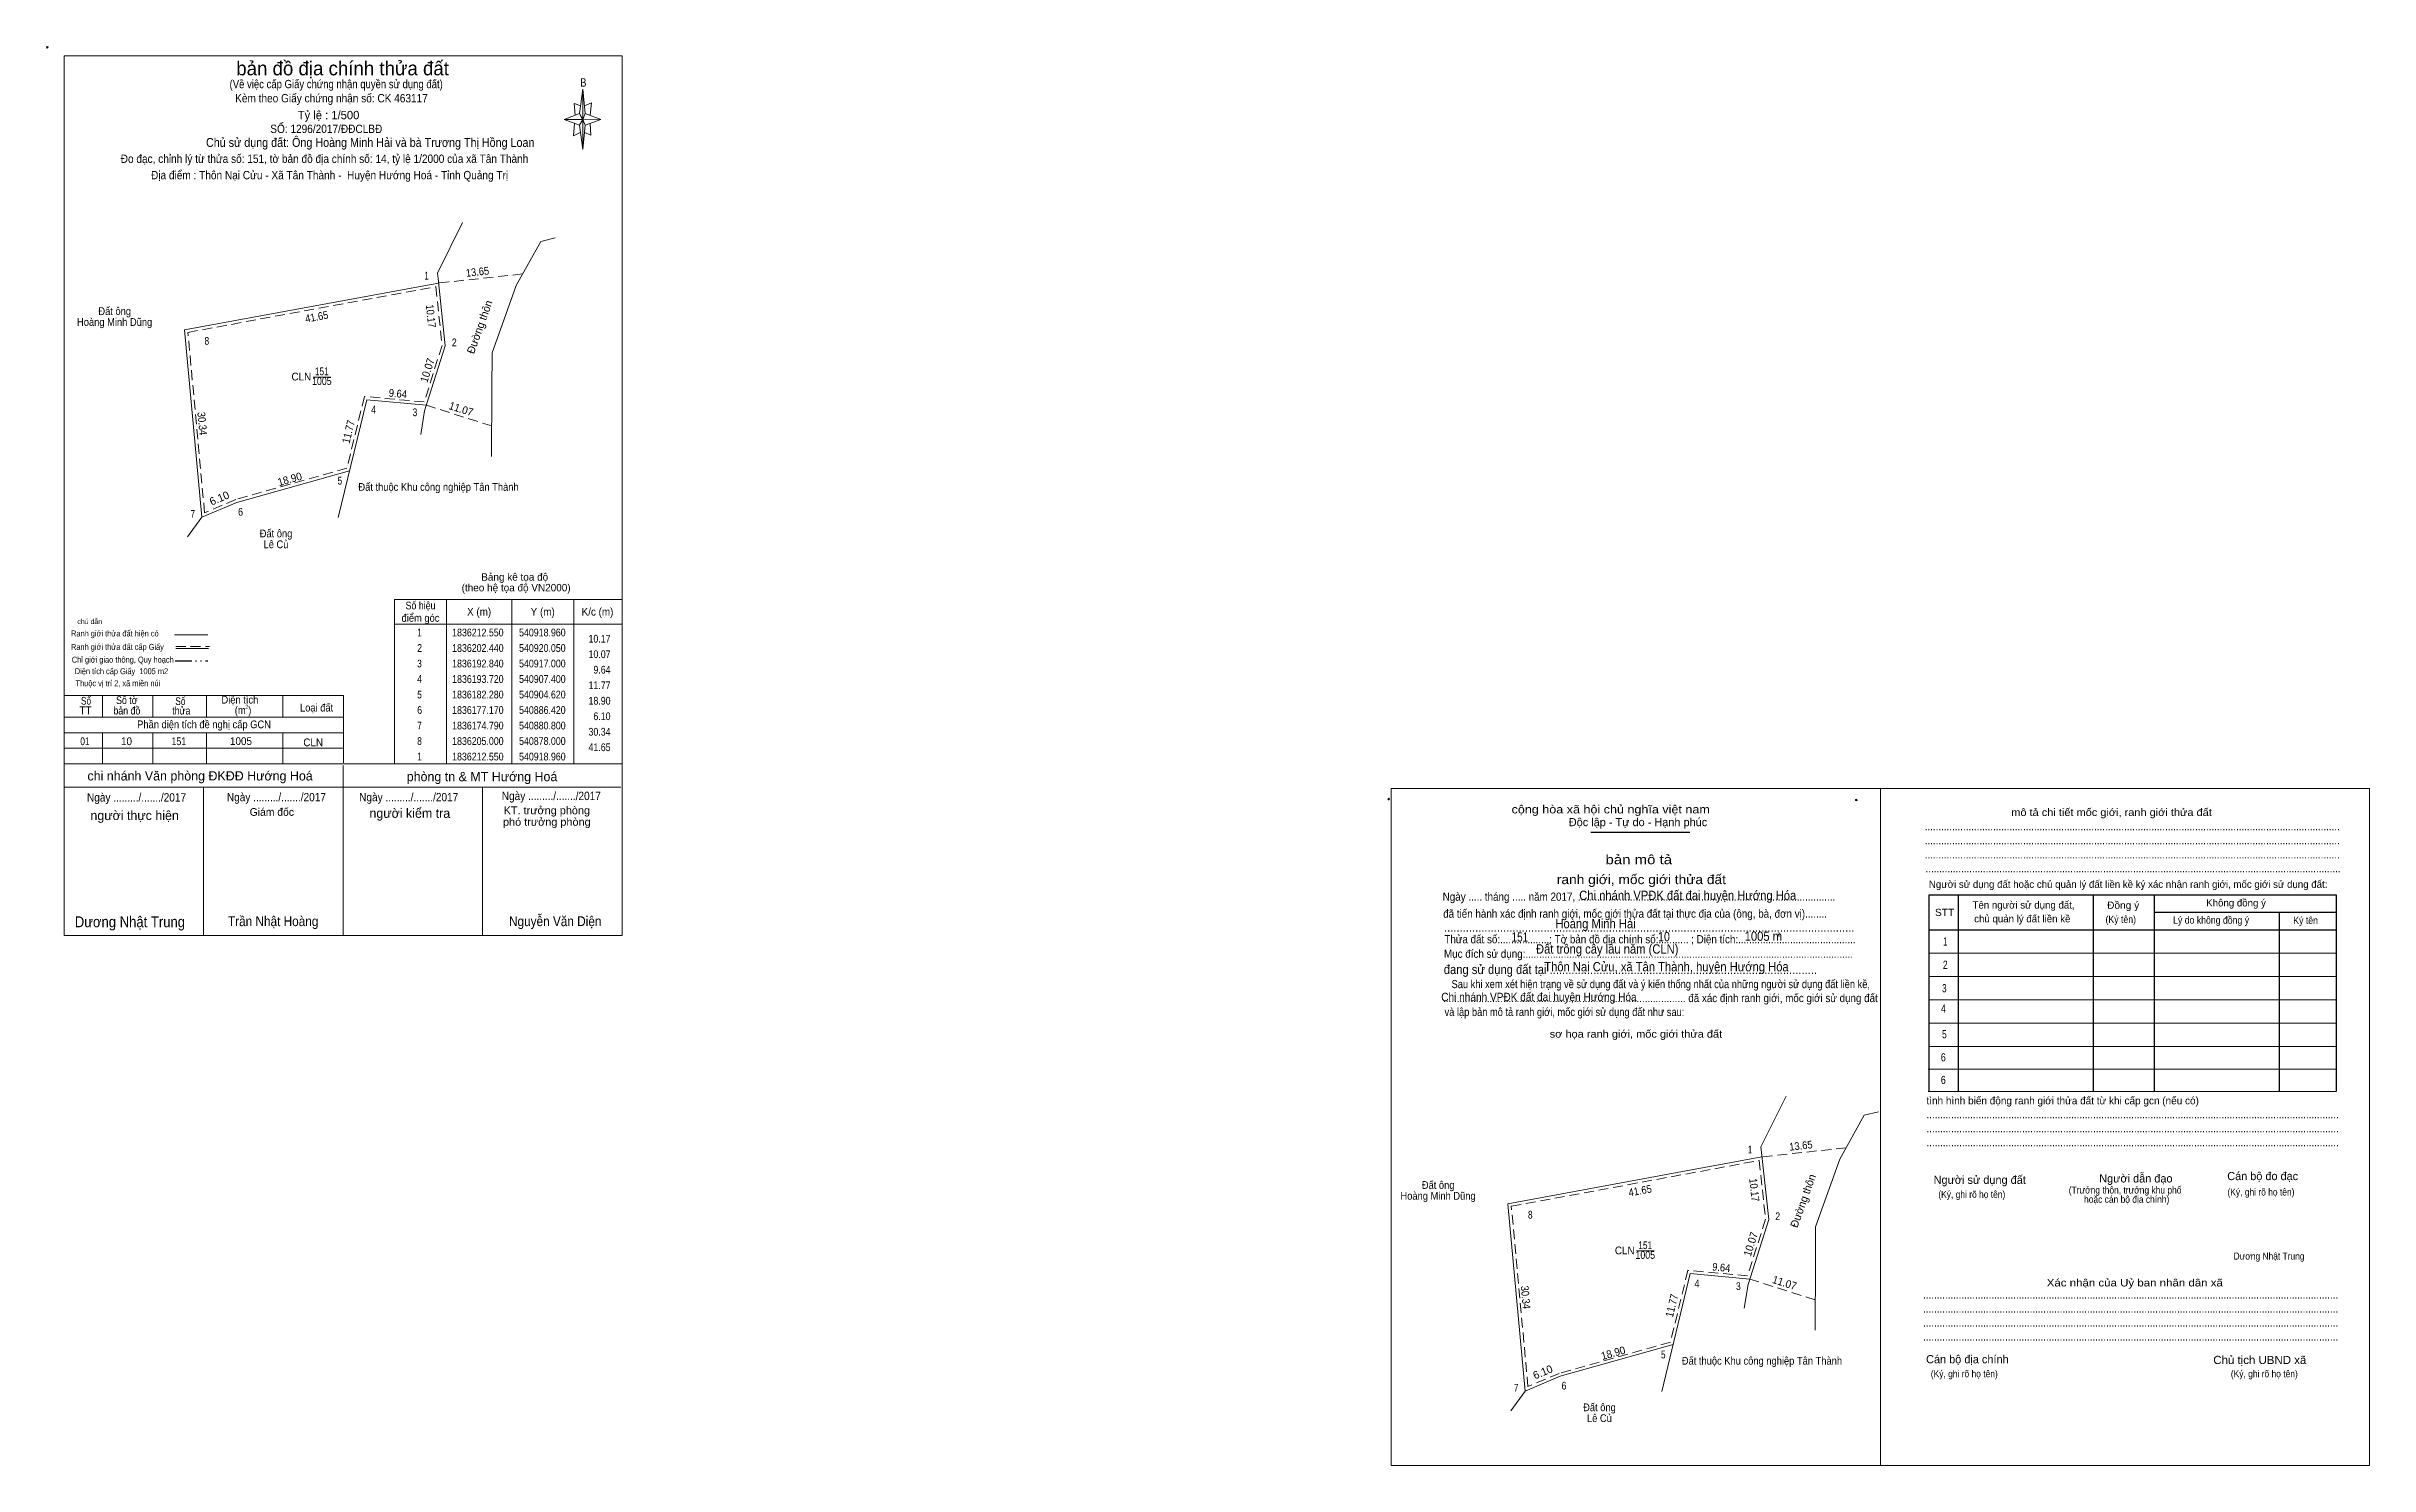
# Model space of a CAD drawing. Header units: metres. Extents: x 540420 to 541230, y 1835825 to 1836251.
# Drawn here: x 540855.7 to 541230.4, y 1836021.9 to 1836250.7 of the extents above; entities that cross this region are included whole.
import ezdxf
from ezdxf.enums import TextEntityAlignment as Align

# ---------------------------------------------------------------- set-up
doc = ezdxf.new("R2010")
doc.units = ezdxf.units.M
doc.header["$LTSCALE"] = 0.53
doc.header["$PDMODE"] = 32
doc.header["$PDSIZE"] = 0.265
for name, pattern in [('DASH_DOUBLE_DOT', [9.2, 5, -1.2, 0.3, -1.2, 0.3, -1.2]), ('DOTTED', [1.5, 0.3, -1.2]), ('MEDIUM_DASHED', [4.5, 3, -1.5])]:
    doc.linetypes.add(name, pattern=pattern)
for name, color, linetype, lineweight in [('1', 7, 'DOTTED', 13), ('10', 7, 'Continuous', 13), ('17', 7, 'Continuous', 13), ('42', 7, 'Continuous', 13), ('5', 7, 'Continuous', 13), ('6', 7, 'Continuous', 13), ('63', 7, 'Continuous', 13), ('7', 7, 'Continuous', 13)]:
    doc.layers.add(name, color=color, linetype=linetype, lineweight=lineweight)
doc.layers.add('25', color=7, linetype='Continuous')
doc.layers.add('34', color=7, linetype='Continuous')

msp = doc.modelspace()

# ---------------------------------------------------------------- linework, layer by layer
at = {"layer": '1', "linetype": 'MEDIUM_DASHED'}
for points in [[(540918.52, 1836211.96), (540919.54, 1836202.49), (540916.65, 1836193.37), (540907.02, 1836194.26), (540904.2, 1836182.68), (540886.25, 1836177.64), (540881.23, 1836175.52), (540878.54, 1836204.59)], [(541131.97, 1836071.08), (541132.99, 1836061.61), (541130.1, 1836052.49), (541120.47, 1836053.38), (541117.65, 1836041.8), (541099.7, 1836036.76), (541094.68, 1836034.64), (541091.99, 1836063.71)]]:
    msp.add_lwpolyline(points, close=True, dxfattribs=at)
at = {"layer": '1', "linetype": 'Continuous'}
for points in [[(540917, 1836192.84), (540907.4, 1836193.72), (540902.79, 1836174.74)], [(541130.45, 1836051.96), (541120.85, 1836052.84), (541116.24, 1836033.86)]]:
    msp.add_lwpolyline(points, dxfattribs=at)
at = {"layer": '10'}
for p, q in [((540880.8, 1836174.79), (540878.45, 1836171.63)), ((541094.25, 1836033.91), (541091.9, 1836030.75))]:
    msp.add_line(p, q, dxfattribs=at)
for points in [[(540880.8, 1836174.79), (540878, 1836205), (540918.96, 1836212.55)], [(540880.8, 1836174.79), (540886.42, 1836177.17), (540904.62, 1836182.28)], [(541094.25, 1836033.91), (541091.45, 1836064.12), (541132.41, 1836071.67)], [(541094.25, 1836033.91), (541099.87, 1836036.29), (541118.07, 1836041.4)]]:
    msp.add_lwpolyline(points, dxfattribs=at)
at = {"layer": '17'}
for p, q in [((540903.56, 1836107.31), (540903.58, 1836134.79)), ((540881.06, 1836107.33), (540881.08, 1836131.25)), ((540926.06, 1836107.29), (540926.08, 1836131.25))]:
    msp.add_line(p, q, dxfattribs=at)
at = {"layer": '42'}
for p, q in [((540927.53, 1836184.59), (540927.58, 1836195.42)), ((541140.98, 1836043.71), (541141.03, 1836054.54))]:
    msp.add_line(p, q, dxfattribs=at)
for points in [[(540918.88, 1836213.27), (540918.78, 1836214.15), (540922.85, 1836222.31)], [(540937.77, 1836219.83), (540935.46, 1836219.25), (540931.5, 1836212.17), (540927.6, 1836201.28), (540927.58, 1836195.42)], [(540916.09, 1836188.14), (540916.72, 1836191.95), (540920.05, 1836202.44), (540918.88, 1836213.27)], [(541132.33, 1836072.39), (541132.23, 1836073.27), (541136.3, 1836081.43)], [(541151.22, 1836078.95), (541148.91, 1836078.37), (541144.95, 1836071.29), (541141.05, 1836060.4), (541141.03, 1836054.54)], [(541129.54, 1836047.26), (541130.17, 1836051.07), (541133.5, 1836061.56), (541132.33, 1836072.39)]]:
    msp.add_lwpolyline(points, dxfattribs=at)
at = {"layer": '5'}
for p, q in [((540941.72, 1836239.89), (540942.22, 1836243.79)), ((540941.72, 1836237.99), (540939.22, 1836238.89)), ((540942.62, 1836237.99), (540942.22, 1836234.09)), ((540943.52, 1836236.39), (540942.52, 1836236.79)), ((540942.62, 1836239.89), (540945.12, 1836238.89)), ((540943.42, 1836238.29), (540943.52, 1836236.39)), ((540876.4, 1836155.85), (540881.78, 1836155.85)), ((540876.6, 1836153.61), (540881.86, 1836153.61)), ((540858.56, 1836146.05), (540903.64, 1836146.05)), ((540864.74, 1836146.05), (540864.74, 1836142.61)), ((540872.9, 1836146.05), (540872.9, 1836142.55)), ((540881.54, 1836146.05), (540881.54, 1836142.55)), ((540893.84, 1836146.05), (540893.84, 1836142.55)), ((540903.64, 1836146.05), (540903.64, 1836135.21)), ((540858.56, 1836142.55), (540903.64, 1836142.55)), ((540858.56, 1836140.05), (540903.64, 1836140.05)), ((540864.74, 1836140.05), (540864.74, 1836135.05)), ((540872.9, 1836140.05), (540872.9, 1836135.05)), ((540881.54, 1836140.05), (540881.54, 1836135.05)), ((540893.84, 1836140.05), (540893.84, 1836135.05)), ((540858.56, 1836137.55), (540903.64, 1836137.55)), ((540858.56, 1836135.05), (540903.64, 1836135.05))]:
    msp.add_line(p, q, dxfattribs=at)
at = {"layer": '5', "linetype": 'DASH_DOUBLE_DOT', "lineweight": 25}
msp.add_line((540876.5, 1836151.63), (540881.74, 1836151.63), dxfattribs=at)
at = {"layer": '5', "linetype": 'MEDIUM_DASHED'}
msp.add_line((540876.6, 1836153.93), (540882.04, 1836153.93), dxfattribs=at)
at = {"layer": '5'}
for points in [[(540858.56, 1836249.15), (540948.56, 1836249.15), (540948.56, 1836107.35), (540858.56, 1836107.35)], [(540942.22, 1836243.79), (540942.62, 1836239.89), (540942.22, 1836238.89)], [(540942.22, 1836238.89), (540939.22, 1836238.89), (540941.72, 1836239.89), (540942.62, 1836237.99), (540945.12, 1836238.89), (540942.22, 1836238.99)], [(540942.22, 1836238.89), (540942.22, 1836234.09), (540941.72, 1836237.99)]]:
    msp.add_lwpolyline(points, close=True, dxfattribs=at)
for points in [[(540941.92, 1836241.09), (540940.82, 1836241.49), (540941.02, 1836239.59)], [(540942.52, 1836241.09), (540943.62, 1836241.59), (540943.42, 1836239.59)], [(540942.22, 1836238.89), (540941.72, 1836239.89), (540939.22, 1836238.89)], [(540940.92, 1836238.29), (540940.72, 1836236.29), (540941.82, 1836236.79)], [(540942.22, 1836238.89), (540942.62, 1836237.99), (540945.12, 1836238.89)]]:
    msp.add_lwpolyline(points, dxfattribs=at)
msp.add_point((540855.86, 1836250.55), dxfattribs=at)
at = {"layer": '6'}
for p, q in [((540858.56, 1836135.05), (540948.56, 1836135.05)), ((540858.56, 1836131.25), (540948.36, 1836131.25)), ((540948.56, 1836107.35), (540858.56, 1836107.35))]:
    msp.add_line(p, q, dxfattribs=at)
at = {"layer": '63', "linetype": 'MEDIUM_DASHED'}
for p, q in [((540932.53, 1836214.01), (540918.96, 1836212.55)), ((540927.55, 1836189.5), (540917, 1836192.84)), ((541145.98, 1836073.13), (541132.41, 1836071.67)), ((541141, 1836048.62), (541130.45, 1836051.96))]:
    msp.add_line(p, q, dxfattribs=at)
at = {"layer": '63'}
for p, q in [((540898.75, 1836197.38), (540901.59, 1836197.38)), ((540920.26, 1836161.55), (540920.26, 1836135.05)), ((540930.76, 1836161.55), (540930.76, 1836135.05)), ((540940.76, 1836161.55), (540940.76, 1836135.05)), ((540911.86, 1836157.55), (540948.56, 1836157.55)), ((541112.2, 1836056.5), (541115.04, 1836056.5))]:
    msp.add_line(p, q, dxfattribs=at)
msp.add_lwpolyline([(540911.86, 1836161.55), (540948.56, 1836161.55), (540948.56, 1836135.05), (540911.86, 1836135.05)], close=True, dxfattribs=at)
at = {"layer": '7', "lineweight": 25}
for p, q in [((541104.83, 1836124.04), (541120.79, 1836124.04)), ((541164.07, 1836113.85), (541164.07, 1836082.19)), ((541185.83, 1836113.73), (541185.83, 1836082.19)), ((541195.65, 1836113.73), (541195.65, 1836082.19)), ((541195.65, 1836111.14), (541225.07, 1836111.14)), ((541215.86, 1836111.14), (541215.86, 1836082.19)), ((541159.34, 1836108.28), (541225.07, 1836108.28))]:
    msp.add_line(p, q, dxfattribs=at)
at = {"layer": '7'}
for p, q in [((541159.34, 1836104.52), (541225.07, 1836104.52)), ((541159.34, 1836100.75), (541225.07, 1836100.75)), ((541159.34, 1836096.99), (541225.07, 1836096.99)), ((541159.34, 1836093.23), (541225.07, 1836093.23)), ((541159.34, 1836089.46), (541225.07, 1836089.46)), ((541159.23, 1836085.83), (541224.96, 1836085.83)), ((541159.34, 1836085.82), (541225.07, 1836085.82)), ((541159.23, 1836082.19), (541224.96, 1836082.19))]:
    msp.add_line(p, q, dxfattribs=at)
for points in [[(541072.63, 1836131.03), (541151.52, 1836131.03), (541151.52, 1836021.91), (541072.63, 1836021.91)], [(541151.52, 1836131.03), (541230.41, 1836131.03), (541230.41, 1836021.91), (541151.52, 1836021.91)], [(541151.52, 1836131.03), (541230.41, 1836131.03), (541230.41, 1836021.91), (541151.52, 1836021.91)]]:
    msp.add_lwpolyline(points, close=True, dxfattribs=at)
at = {"layer": '7', "lineweight": 25}
msp.add_lwpolyline([(541225.07, 1836082.19), (541225.07, 1836113.85), (541159.34, 1836113.85), (541159.34, 1836082.19)], dxfattribs=at)
at = {"layer": '7'}
for p in [(541072.21, 1836129.34), (541147.62, 1836129.19)]:
    msp.add_point(p, dxfattribs=at)

# ---------------------------------------------------------------- texts
at = {"layer": '1'}
for s, height, width, p in [('CLN', 1.25, 0.95, (540896.835, 1836196.84)), ('1005', 1.25, 0.85, (540900.145, 1836196.11)), ('151', 1.25, 0.8, (540900.14, 1836197.68)), ('2', 0.625, 0.8, (540888.05, 1836143.93)), ('CLN', 1.25, 0.95, (541110.285, 1836055.96)), ('151', 1.25, 0.8, (541113.59, 1836056.8)), ('1005', 1.25, 0.85, (541113.595, 1836055.23))]:
    msp.add_text(s, height=height, dxfattribs=dict(at, width=width)).set_placement(p, align=Align.CENTER)
at = {"layer": '17', "width": 0.9}
msp.add_text('Dương Nhật Trung', height=1.125, dxfattribs=at).set_placement((541208.49, 1836055.11))
at = {"layer": '25', "width": 0.9}
for s, height, p in [('Chi nhánh VPĐK đất đai huyện Hướng Hóa', 1.5, (541102.94, 1836113.08)), ('Đất trồng cây lâu năm (CLN)', 1.5, (541095.97, 1836104.44)), ('Chi nhánh VPĐK đất đai huyện Hướng Hóa', 1.35, (541080.69, 1836096.77))]:
    msp.add_text(s, height=height, dxfattribs=at).set_placement(p)
at = {"layer": '34', "width": 0.9}
msp.add_text('Chủ sử dụng đất: Ông Hoàng Minh Hải và bà Trương Thị Hồng Loan', height=1.44, dxfattribs=at).set_placement((540881.46, 1836234.49))
at = {"layer": '5'}
for s, height, p in [('bản đồ địa chính thửa đất', 2.25, (540903.49, 1836246.03)), ('Tỷ lệ : 1/500', 1.35, (540901.225, 1836238.95))]:
    msp.add_text(s, height=height, dxfattribs=at).set_placement(p, align=Align.CENTER)
for s, height, width, p in [('(Về việc cấp Giấy chứng nhận quyền sử dụng đất)', 1.35, 0.85, (540902.455, 1836243.95)), ('B', 1.378, 0.8, (540942.32, 1836244.19)), ('Kèm theo Giấy chứng nhận số: CK 463117', 1.35, 0.9, (540901.7, 1836241.67)), ('SỐ: 1296/2017/ĐĐCLBĐ', 1.35, 0.9, (540900.86, 1836236.73)), ('Đo đạc, chỉnh lý từ thửa số: 151, tờ bản đồ địa chính số: 14, tỷ lệ 1/2000 của xã Tân Thành', 1.35, 0.9, (540900.575, 1836231.91)), ('Địa điểm : Thôn Nại Cửu - Xã Tân Thành -  Huyện Hướng Hoá - Tỉnh Quảng Trị ', 1.35, 0.9, (540901.62, 1836229.27)), ('chú dẫn', 0.7999, 1.05, (540862.71, 1836157.57)), ('Ranh giới thửa đất cấp Giấy', 0.96, 0.9, (540867.18, 1836153.41)), ('Ranh giới thửa đất hiện có ', 0.96, 0.9, (540866.925, 1836155.57)), ('Chỉ giới giao thông, Quy hoạch', 0.96, 0.9, (540868.03, 1836151.35)), ('Diện tích cấp Giấy  1005 m2', 0.96, 0.9, (540867.825, 1836149.49)), ('Thuộc vị trí 2, xã miền núi', 0.96, 0.9, (540867.25, 1836147.55)), ('TT', 1.25, 0.95, (540862.04, 1836143.03)), ('Số', 1.25, 0.8, (540862.11, 1836144.57)), ('bản đồ', 1.25, 0.85, (540868.7, 1836142.99)), ('Số tờ', 1.25, 0.85, (540868.685, 1836144.67)), ('thửa', 1.25, 0.85, (540877.48, 1836142.99)), ('Số', 1.25, 0.8, (540877.33, 1836144.51)), ('Diện tích', 1.25, 0.9, (540886.925, 1836144.75)), ('(m )', 1.25, 0.9, (540887.435, 1836143.05)), ('Loại đất', 1.25, 0.9, (540899.295, 1836143.47)), ('01', 1.25, 0.8, (540861.935, 1836138.05)), ('10', 1.25, 0.95, (540868.64, 1836138.05)), ('Phần diện tích đề nghị cấp GCN', 1.25, 0.9, (540881.145, 1836140.77)), ('151', 1.25, 0.85, (540877.08, 1836138.05)), ('1005', 1.25, 0.95, (540887.1, 1836138.07)), ('CLN', 1.25, 0.95, (540898.745, 1836137.87))]:
    msp.add_text(s, height=height, dxfattribs=dict(at, width=width)).set_placement(p, align=Align.CENTER)
at = {"layer": '6'}
for s, height, p in [('Bảng kê tọa độ ', 1.2, (540931.475, 1836164.56)), ('(theo hệ tọa độ VN2000)', 1.2, (540931.48, 1836162.84)), ('chi nhánh Văn phòng ĐKĐĐ Hướng Hoá', 1.5, (540880.505, 1836132.35)), ('phòng tn & MT Hướng Hoá', 1.5, (540925.98, 1836132.23)), ('Giám đốc', 1.25, (540892.08, 1836126.65)), ('người kiểm tra', 1.5, (540914.335, 1836126.33)), ('người thực hiện', 1.5, (540869.95, 1836125.97))]:
    msp.add_text(s, height=height, dxfattribs=at).set_placement(p, align=Align.CENTER)
for s, height, width, p in [('Ngày ........./......./2017', 1.35, 0.9, (540870.255, 1836128.95)), ('Ngày ........./......./2017', 1.35, 0.9, (540892.815, 1836128.99)), ('Ngày ........./......./2017', 1.35, 0.9, (540914.155, 1836128.99)), ('Ngày ........./......./2017', 1.35, 0.9, (540937.155, 1836129.19)), ('KT. trưởng phòng', 1.25, 1.05, (540936.43, 1836126.91)), ('phó trưởng phòng', 1.25, 1.05, (540936.43, 1836125.05)), ('Dương Nhật Trung', 1.75, 0.9, (540869.185, 1836108.69)), ('Trần Nhật Hoàng', 1.58, 0.9, (540892.295, 1836108.87)), ('Nguyễn Văn Diện', 1.58, 0.9, (540937.785, 1836108.87))]:
    msp.add_text(s, height=height, dxfattribs=dict(at, width=width)).set_placement(p, align=Align.CENTER)
at = {"layer": '6', "width": 0.9}
msp.add_text('Hoàng Minh Hải', height=1.5, dxfattribs=at).set_placement((541099.1, 1836108.52))
at = {"layer": '63'}
for s, width, p in [(' 1', 0.75, (540917.39, 1836213.11)), (' 8', 0.8, (540881.97, 1836202.6)), (' 2', 0.85, (540921.9, 1836202.35)), (' 4', 0.85, (540908.88, 1836191.5)), (' 3', 0.8, (540915.53, 1836191.08)), (' 5', 0.8, (540903.42, 1836180.06)), (' 7', 0.8, (540879.69, 1836174.7)), (' 6', 0.85, (540887.43, 1836175.04)), ('10.17', 0.85, (540946.71, 1836154.58)), ('10.07', 0.85, (540946.71, 1836152.08)), ('9.64', 0.85, (540946.71, 1836149.58)), ('11.77', 0.85, (540946.71, 1836147.08)), ('18.90', 0.85, (540946.71, 1836144.58)), ('6.10', 0.85, (540946.71, 1836142.08)), ('30.34', 0.85, (540946.71, 1836139.58)), ('41.65', 0.85, (540946.71, 1836137.08)), (' 1', 0.75, (541130.84, 1836072.23)), (' 8', 0.8, (541095.42, 1836061.72)), (' 2', 0.85, (541135.35, 1836061.47)), (' 4', 0.85, (541122.33, 1836050.62)), (' 3', 0.8, (541128.98, 1836050.2)), (' 5', 0.8, (541116.87, 1836039.18)), (' 7', 0.8, (541093.14, 1836033.82)), (' 6', 0.85, (541100.88, 1836034.16))]:
    msp.add_text(s, height=1.25, dxfattribs=dict(at, width=width)).set_placement(p, align=Align.RIGHT)
for s, rotation, width, p in [('13.65', 6.141, 0.9, (540925.3081, 1836213.7388)), ('41.65', 10.444, 0.9, (540899.4217, 1836206.495)), ('10.17', 276.154, 0.9, (540917.1092, 1836207.152)), ('10.07', 72.375, 0.95, (540917.7507, 1836198.2908)), ('9.64', 354.763, 0.9, (540912.3529, 1836194.1068)), ('30.34', 275.295, 0.9, (540880.2331, 1836189.8427)), ('11.07', 342.433, 0.95, (540922.4164, 1836191.6496)), ('11.77', 76.341, 0.9, (540905.0387, 1836188.4274)), ('18.90', 15.683, 0.95, (540895.1361, 1836180.328)), ('13.65', 6.141, 0.9, (541138.7581, 1836072.8588)), ('10.17', 276.154, 0.9, (541130.5592, 1836066.272)), ('41.65', 10.444, 0.9, (541112.8717, 1836065.615)), ('10.07', 72.375, 0.95, (541131.2007, 1836057.4108)), ('9.64', 354.763, 0.9, (541125.8029, 1836053.2268)), ('30.34', 275.295, 0.9, (541093.6831, 1836048.9627)), ('11.77', 76.341, 0.9, (541118.4887, 1836047.5474)), ('11.07', 342.433, 0.95, (541135.8614, 1836050.7712)), ('18.90', 15.683, 0.95, (541108.5861, 1836039.448))]:
    msp.add_text(s, height=1.25, rotation=rotation, dxfattribs=dict(at, width=width)).set_placement(p, align=Align.CENTER)
for s, width, p in [('Hoàng Minh Dũng', 0.9, (540866.725, 1836205.64)), ('Đất ông', 0.9, (540866.735, 1836207.39)), ('Đất thuộc Khu công nghiệp Tân Thành', 0.9, (540918.96, 1836179.05)), ('Đất ông', 0.9, (540892.755, 1836171.55)), ('Lê Củ', 0.9, (540892.75, 1836169.8)), ('điểm góc', 0.9, (540916.06, 1836157.93)), ('Số hiệu', 0.85, (540916.06, 1836159.93)), ('X (m)', 0.95, (540925.51, 1836158.93)), ('Y (m)', 0.95, (540935.765, 1836158.93)), ('K/c (m)', 0.95, (540944.605, 1836158.93)), (' 2', 0.85, (540915.715, 1836153.08)), (' 1', 0.75, (540915.71, 1836155.58)), ('1836212.550', 0.85, (540925.31, 1836155.58)), ('1836202.440', 0.85, (540925.31, 1836153.08)), ('540918.960', 0.85, (540935.71, 1836155.58)), ('540920.050', 0.85, (540935.71, 1836153.08)), (' 3', 0.8, (540915.705, 1836150.58)), ('1836192.840', 0.85, (540925.31, 1836150.58)), ('540917.000', 0.85, (540935.71, 1836150.58)), (' 4', 0.85, (540915.71, 1836148.08)), (' 5', 0.8, (540915.715, 1836145.58)), ('1836193.720', 0.85, (540925.31, 1836148.08)), ('1836182.280', 0.85, (540925.31, 1836145.58)), ('540907.400', 0.85, (540935.71, 1836148.08)), ('540904.620', 0.85, (540935.71, 1836145.58)), (' 6', 0.85, (540915.715, 1836143.08)), ('1836177.170', 0.85, (540925.31, 1836143.08)), ('540886.420', 0.85, (540935.71, 1836143.08)), (' 8', 0.8, (540915.715, 1836138.08)), (' 7', 0.8, (540915.715, 1836140.58)), ('1836174.790', 0.85, (540925.31, 1836140.58)), ('1836205.000', 0.85, (540925.31, 1836138.08)), ('540880.800', 0.85, (540935.71, 1836140.58)), ('540878.000', 0.85, (540935.71, 1836138.08)), (' 1', 0.75, (540915.71, 1836135.58)), ('1836212.550', 0.85, (540925.31, 1836135.58)), ('540918.960', 0.85, (540935.71, 1836135.58)), ('Đất ông', 0.9, (541080.185, 1836066.51)), ('Hoàng Minh Dũng', 0.9, (541080.175, 1836064.76)), ('Đất thuộc Khu công nghiệp Tân Thành', 0.9, (541132.41, 1836038.17)), ('Đất ông', 0.9, (541106.205, 1836030.67)), ('Lê Củ', 0.9, (541106.2, 1836028.92))]:
    msp.add_text(s, height=1.25, dxfattribs=dict(at, width=width)).set_placement(p, align=Align.CENTER)
for s, rotation, p in [('Đường thôn', 70.296, (540926.1839, 1836205.2543)), ('6.10', 22.952, (540883.8613, 1836177.2827)), ('Đường thôn', 70.296, (541139.6339, 1836064.3743)), ('6.10', 22.952, (541097.3113, 1836036.4027))]:
    msp.add_text(s, height=1.25, rotation=rotation, dxfattribs=at).set_placement(p, align=Align.CENTER)
at = {"layer": '7'}
for s, height, width, p in [('cộng hòa xã hội chủ nghĩa việt nam', 1.317, 1.15, (541092.03, 1836127.04)), ('........................................................................................................................................................', 1.317, 0.9, (541158.67, 1836124.3)), ('........................................................................................................................................................', 1.317, 0.9, (541158.67, 1836122.04)), ('........................................................................................................................................................', 1.317, 0.9, (541158.67, 1836119.78)), ('........................................................................................................................................................', 1.317, 0.9, (541158.8, 1836117.54)), ('Ngày ..... tháng ..... năm 2017, ..............................................................................................', 1.32, 0.9, (541080.92, 1836112.96)), ('Đồng ý', 1.166, 1.05, (541188.08, 1836111.66)), (' đã tiến hành xác định ranh giới, mốc giới thửa đất tại thực địa của (ông, bà, đơn vị)........', 1.317, 0.9, (541080.56, 1836110.22)), ('STT', 1.166, 1.05, (541160.32, 1836110.5)), ('(Ký tên)', 1.166, 0.9, (541187.83, 1836109.38)), ('Lý do không đồng ý', 1.166, 0.9, (541198.73, 1836109.26)), ('Ký tên', 1.166, 0.9, (541218.11, 1836109.21)), ('Thửa đất số:..................; Tờ bản đồ địa chính số:........... ; Diện tích:...........................................', 1.317, 0.9, (541081.19, 1836106.1)), ('....................................................................................................................................', 1.5, 0.9, (541081.13, 1836107.98)), ('151', 1.5, 0.8, (541092.03, 1836106.38)), ('10', 1.5, 0.85, (541115.67, 1836106.44)), ('1005 m', 1.5, 0.9, (541129.63, 1836106.5)), ('2', 0.5999, 0.8, (541134.91, 1836107.24)), ('đang sử dụng đất tại ......................................................................................', 1.5, 0.9, (541081.1, 1836101.14)), ('Mục đích sử dụng:........................................................................................................................', 1.317, 0.9, (541081.13, 1836103.76)), ('Thôn Nại Cửu, xã Tân Thành, huyện Hướng Hóa', 1.5, 0.9, (541097.3, 1836101.58)), ('......................................................................................... đã xác định ranh giới, mốc giới sử dụng đất', 1.314, 0.9, (541080.99, 1836096.62)), ('Sau khi xem xét hiện trạng về sử dụng đất và ý kiến thống nhất của những người sử dụng đất liền kề,', 1.317, 0.85, (541082.35, 1836098.87)), (' và lập bản mô tả ranh giới, mốc giới sử dụng đất như sau:', 1.317, 0.85, (541080.81, 1836094.37)), ('.......................................................................................................................................................', 1.317, 0.9, (541158.95, 1836077.87)), ('.......................................................................................................................................................', 1.317, 0.9, (541158.95, 1836075.62)), ('.......................................................................................................................................................', 1.317, 0.9, (541158.95, 1836073.36)), ('(Ký, ghi rõ họ tên)', 1.129, 0.9, (541160.86, 1836065.06)), ('(Ký, ghi rõ họ tên)', 1.129, 0.9, (541207.5, 1836065.44)), ('........................................................................................................................................................', 1.317, 0.9, (541158.41, 1836048.8)), ('........................................................................................................................................................', 1.317, 0.9, (541158.41, 1836046.54)), ('........................................................................................................................................................', 1.317, 0.9, (541158.41, 1836044.28)), ('........................................................................................................................................................', 1.317, 0.9, (541158.41, 1836042.04)), ('Chủ tịch UBND xã', 1.317, 1.05, (541205.21, 1836038.27)), ('(Ký, ghi rõ họ tên)', 1.129, 0.9, (541159.65, 1836036.14)), ('(Ký, ghi rõ họ tên)', 1.129, 0.9, (541208.04, 1836036.14))]:
    msp.add_text(s, height=height, dxfattribs=dict(at, width=width)).set_placement(p)
for s, height, width, p in [('mô tả chi tiết mốc giới, ranh giới thửa đất', 1.204, 1.1, (541188.795, 1836126.62)), ('bản mô tả', 1.505, 1.2, (541112.55, 1836118.85)), ('ranh giới, mốc giới thửa đất', 1.505, 1.1, (541112.97, 1836115.64)), ('1', 1.317, 0.65, (541161.97, 1836105.73)), ('2', 1.317, 0.8, (541161.98, 1836101.98)), ('3', 1.317, 0.75, (541161.83, 1836098.2)), ('4', 1.317, 0.8, (541161.685, 1836094.92)), ('sơ họa ranh giới, mốc giới thửa đất', 1.204, 1.1, (541112.085, 1836090.89)), ('5', 1.317, 0.75, (541161.84, 1836090.78)), ('6', 1.317, 0.8, (541161.66, 1836087.06)), ('6', 1.317, 0.8, (541161.66, 1836083.42)), ('(Trưởng thôn, trưởng khu phố', 1.129, 0.9, (541190.985, 1836065.76)), ('hoặc cán bộ địa chính)', 1.129, 0.9, (541191.24, 1836064.26)), ('Xác nhận của Uỷ ban nhân dân xã', 1.204, 1.15, (541192.55, 1836050.78))]:
    msp.add_text(s, height=height, dxfattribs=dict(at, width=width)).set_placement(p, align=Align.CENTER)
for s, height, p in [('Độc lập - Tự do - Hạnh phúc', 1.317, (541101.26, 1836124.98)), ('Người sử dụng đất hoặc chủ quản lý đất liền kề ký xác nhận ranh giới, mốc giới sử dụng đất:', 1.166, (541159.34, 1836115.04)), ('Tên người sử dụng đất,', 1.166, (541166.38, 1836111.7)), ('Không đồng ý', 1.166, (541204.07, 1836112.04)), ('chủ quản lý đất liền kề', 1.166, (541166.65, 1836109.48)), ('tình hình biến động ranh giới thửa đất từ khi cấp gcn (nếu có)', 1.204, (541158.95, 1836080.14)), ('Người sử dụng đất', 1.317, (541160.1, 1836067.32)), ('Người dẫn đạo', 1.316, (541186.81, 1836067.54)), ('Cán bộ đo đạc', 1.314, (541207.46, 1836067.92)), ('Cán bộ địa chính', 1.317, (541158.89, 1836038.39))]:
    msp.add_text(s, height=height, dxfattribs=at).set_placement(p)

doc.saveas('drawing.dxf')
